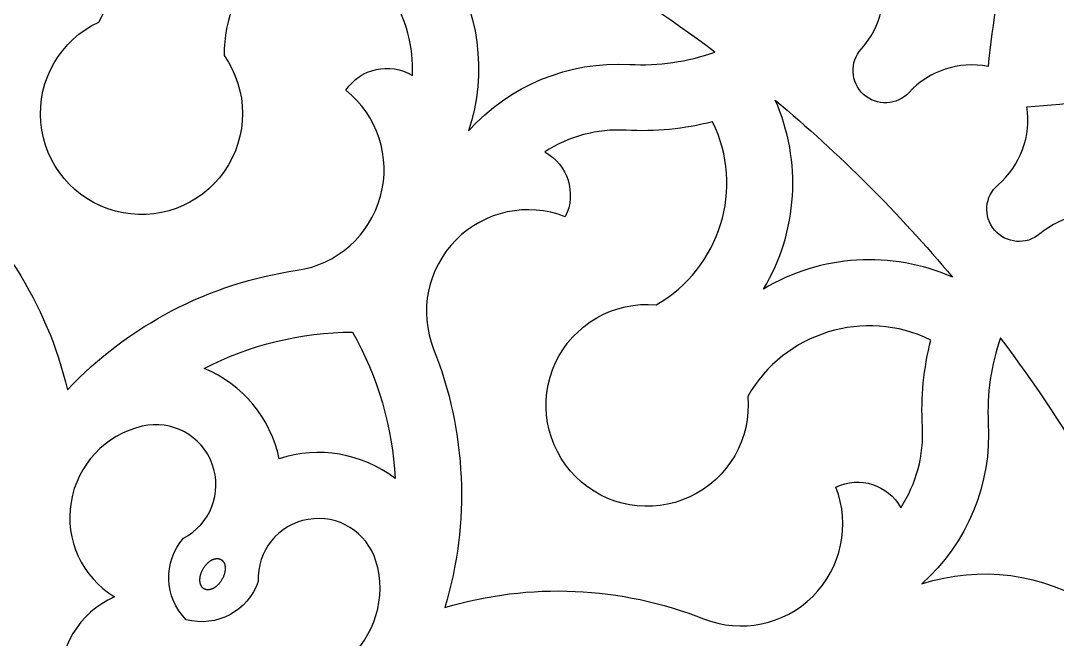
# Model space of a CAD drawing. Extents: x 10744 to 12749, y 6669 to 8676.
# Drawn here: x 11798.5 to 12112.5, y 7843.3 to 8030.8 of the extents above; entities that cross this region are included whole.
import ezdxf

# ---------------------------------------------------------------- set-up
doc = ezdxf.new("R2010")
doc.units = 0
doc.layers.add('LAYER_01', color=1, linetype='CONTINUOUS')

msp = doc.modelspace()

# ---------------------------------------------------------------- linework, layer by layer
at = {"layer": 'LAYER_01'}
for points in [[(11822.21, 8030.37, 0.395706), (11809.27, 8086.96, -0.07715), (11787.86, 8071.62, 0.159346), (11769.81, 8053.63, -0.402688), (11785.01, 8039.73, 0.655404), (11770.55, 7985.04, -0.168973), (11812.66, 7918.91, -0.168973), (11882.2, 7955.12, 0.655404), (11897.02, 8009.71, -0.402688), (11917.13, 8014.15, 0.159346), (11910.5, 8038.76, -0.07715), (11899.63, 8062.75, 0.395706), (11860.12, 8020.21, -2.755711)], [(12008.78, 8021.25, 0.060588), (11917.56, 8073.91, 0.099926), (11927.23, 8049.71, -0.227654), (11934.17, 7997.36, -0.227654), (11982.98, 8017.53, 0.099926)], [(12058.86, 8046.75, 0.024797), (12097.78, 8056.52, 0.024797), (12091.51, 8016.89, 0.259467), (12067.59, 8009.03, -0.995243), (12053.16, 8022.22, 0.259467)], [(12027.07, 8006.71, -0.043629), (12080.8, 7952.99, 0.243463), (12023.52, 7949.44, 0.243463)], [(12103.29, 8004.67, 0.024797), (12143.13, 8009.49, 0.024797), (12131.95, 7970.95, 0.259467), (12107.23, 7966.15, -0.995243), (12094.57, 7981.05, 0.259467)], [(11926.98, 7852.9, -0.168973), (12005.31, 7849.5, 0.655404), (12045.44, 7889.36, -0.402688), (12065.09, 7883.15, 0.159346), (12071.64, 7907.78, -0.07715), (12074.22, 7933.99, 0.395706), (12018.74, 7916.9, -2.755711), (11990.99, 7944.66, 0.395706), (12008.08, 8000.14, -0.07715), (11981.86, 7997.56, 0.159346), (11957.24, 7991, -0.402688), (11963.45, 7971.36, 0.655404), (11923.58, 7931.23, -0.168973)], [(11876.81, 7898.01, 0.246903), (11854.09, 7925.4, -0.117913), (11898.97, 7936.38, -0.117913), (11911.89, 7892.03, 0.246903)], [(12148, 7843.47, 0.060588), (12095.33, 7934.69, 0.099926), (12091.61, 7908.89, -0.227654), (12071.44, 7860.09, -0.227654), (12123.79, 7853.15, 0.099926)], [(11848.65, 7849.23, -0.394356), (11847.79, 7873.91, 0.882071), (11835.29, 7907.86, 0.670603), (11826.86, 7856.14, 0.318431), (11810.51, 7828.68, 1.084367), (11827.13, 7831.37, -0.346252), (11842.61, 7838.77, -0.346252), (11843.94, 7821.66, 1.084367), (11849.93, 7805.92, 0.318431), (11865.53, 7833.81, 0.670603), (11906.11, 7866.98, 0.882071), (11870.45, 7860.83, -0.394356)]]:
    msp.add_lwpolyline(points, format="xyb", close=True, dxfattribs=at)
msp.add_lwpolyline([(11854.04, 7858.57), (11853.98, 7858.61), (11853.95, 7858.63), (11853.92, 7858.65), (11853.89, 7858.67), (11853.86, 7858.69), (11853.83, 7858.72), (11853.8, 7858.74), (11853.77, 7858.76), (11853.74, 7858.79), (11853.71, 7858.81), (11853.68, 7858.84), (11853.65, 7858.86), (11853.63, 7858.89), (11853.6, 7858.92), (11853.57, 7858.95), (11853.54, 7858.98), (11853.52, 7859), (11853.49, 7859.04), (11853.46, 7859.07), (11853.41, 7859.13), (11853.36, 7859.2), (11853.31, 7859.27), (11853.27, 7859.34), (11853.22, 7859.41), (11853.18, 7859.49), (11853.14, 7859.57), (11853.1, 7859.65), (11853.06, 7859.74), (11853.02, 7859.82), (11852.99, 7859.91), (11852.96, 7860.01), (11852.93, 7860.1), (11852.91, 7860.2), (11852.88, 7860.3), (11852.86, 7860.4), (11852.84, 7860.5), (11852.82, 7860.6), (11852.81, 7860.71), (11852.8, 7860.82), (11852.79, 7860.93), (11852.78, 7861.04), (11852.78, 7861.15), (11852.78, 7861.26), (11852.78, 7861.38), (11852.78, 7861.49), (11852.79, 7861.61), (11852.8, 7861.73), (11852.81, 7861.84), (11852.82, 7861.96), (11852.84, 7862.08), (11852.86, 7862.2), (11852.88, 7862.32), (11852.9, 7862.44), (11852.93, 7862.55), (11852.96, 7862.67), (11852.99, 7862.79), (11853.02, 7862.91), (11853.09, 7863.14), (11853.17, 7863.37), (11853.25, 7863.6), (11853.35, 7863.82), (11853.44, 7864.04), (11853.55, 7864.25), (11853.65, 7864.46), (11853.76, 7864.66), (11853.88, 7864.86), (11854.01, 7865.05), (11854.14, 7865.25), (11854.28, 7865.44), (11854.43, 7865.63), (11854.58, 7865.82), (11854.74, 7866), (11854.91, 7866.18), (11855, 7866.27), (11855.08, 7866.35), (11855.17, 7866.44), (11855.26, 7866.52), (11855.35, 7866.6), (11855.45, 7866.68), (11855.54, 7866.75), (11855.63, 7866.83), (11855.73, 7866.9), (11855.82, 7866.97), (11855.92, 7867.03), (11856.02, 7867.1), (11856.12, 7867.16), (11856.22, 7867.21), (11856.31, 7867.27), (11856.41, 7867.32), (11856.51, 7867.37), (11856.61, 7867.42), (11856.71, 7867.46), (11856.81, 7867.5), (11856.91, 7867.54), (11857.01, 7867.58), (11857.1, 7867.61), (11857.2, 7867.64), (11857.3, 7867.66), (11857.39, 7867.69), (11857.49, 7867.7), (11857.58, 7867.72), (11857.68, 7867.73), (11857.77, 7867.74), (11857.86, 7867.75), (11857.95, 7867.76), (11858.04, 7867.76), (11858.12, 7867.76), (11858.21, 7867.75), (11858.29, 7867.74), (11858.38, 7867.73), (11858.46, 7867.72), (11858.5, 7867.71), (11858.54, 7867.71), (11858.58, 7867.7), (11858.62, 7867.69), (11858.65, 7867.68), (11858.69, 7867.67), (11858.73, 7867.66), (11858.77, 7867.64), (11858.8, 7867.63), (11858.84, 7867.62), (11858.88, 7867.61), (11858.91, 7867.59), (11858.95, 7867.58), (11858.98, 7867.56), (11859.01, 7867.55), (11859.05, 7867.53), (11859.08, 7867.52), (11859.11, 7867.5), (11859.18, 7867.46), (11859.24, 7867.43), (11859.27, 7867.41), (11859.3, 7867.39), (11859.33, 7867.36), (11859.36, 7867.34), (11859.39, 7867.32), (11859.42, 7867.3), (11859.45, 7867.27), (11859.48, 7867.25), (11859.51, 7867.22), (11859.54, 7867.2), (11859.57, 7867.17), (11859.6, 7867.15), (11859.62, 7867.12), (11859.65, 7867.09), (11859.68, 7867.06), (11859.71, 7867.03), (11859.73, 7867), (11859.76, 7866.97), (11859.81, 7866.91), (11859.86, 7866.84), (11859.91, 7866.77), (11859.96, 7866.7), (11860, 7866.62), (11860.04, 7866.55), (11860.09, 7866.47), (11860.12, 7866.38), (11860.16, 7866.3), (11860.2, 7866.21), (11860.23, 7866.12), (11860.26, 7866.03), (11860.29, 7865.94), (11860.32, 7865.84), (11860.34, 7865.74), (11860.36, 7865.64), (11860.38, 7865.54), (11860.4, 7865.43), (11860.41, 7865.33), (11860.42, 7865.22), (11860.43, 7865.11), (11860.44, 7865), (11860.44, 7864.89), (11860.44, 7864.77), (11860.44, 7864.66), (11860.44, 7864.54), (11860.43, 7864.43), (11860.42, 7864.31), (11860.41, 7864.19), (11860.4, 7864.08), (11860.38, 7863.96), (11860.36, 7863.84), (11860.34, 7863.72), (11860.32, 7863.6), (11860.29, 7863.48), (11860.26, 7863.36), (11860.23, 7863.24), (11860.2, 7863.13), (11860.13, 7862.89), (11860.05, 7862.66), (11859.97, 7862.43), (11859.88, 7862.21), (11859.78, 7861.99), (11859.68, 7861.78), (11859.57, 7861.57), (11859.46, 7861.37), (11859.34, 7861.18), (11859.21, 7860.98), (11859.08, 7860.79), (11858.94, 7860.59), (11858.79, 7860.4), (11858.64, 7860.22), (11858.48, 7860.03), (11858.31, 7859.85), (11858.23, 7859.77), (11858.14, 7859.68), (11858.05, 7859.6), (11857.96, 7859.52), (11857.87, 7859.44), (11857.78, 7859.36), (11857.68, 7859.28), (11857.59, 7859.21), (11857.49, 7859.14), (11857.4, 7859.07), (11857.3, 7859), (11857.2, 7858.94), (11857.1, 7858.88), (11857.01, 7858.82), (11856.91, 7858.77), (11856.81, 7858.71), (11856.71, 7858.66), (11856.61, 7858.62), (11856.51, 7858.57), (11856.41, 7858.53), (11856.31, 7858.49), (11856.22, 7858.46), (11856.12, 7858.43), (11856.02, 7858.4), (11855.92, 7858.37), (11855.83, 7858.35), (11855.73, 7858.33), (11855.64, 7858.31), (11855.54, 7858.3), (11855.45, 7858.29), (11855.36, 7858.28), (11855.27, 7858.28), (11855.18, 7858.28), (11855.1, 7858.28), (11855.01, 7858.29), (11854.93, 7858.29), (11854.84, 7858.3), (11854.76, 7858.32), (11854.72, 7858.32), (11854.68, 7858.33), (11854.64, 7858.34), (11854.61, 7858.35), (11854.57, 7858.36), (11854.53, 7858.37), (11854.49, 7858.38), (11854.45, 7858.39), (11854.42, 7858.4), (11854.38, 7858.42), (11854.35, 7858.43), (11854.31, 7858.44), (11854.28, 7858.46), (11854.24, 7858.47), (11854.21, 7858.49), (11854.17, 7858.5), (11854.14, 7858.52), (11854.11, 7858.54)], close=True, dxfattribs=at)

doc.saveas('drawing.dxf')
